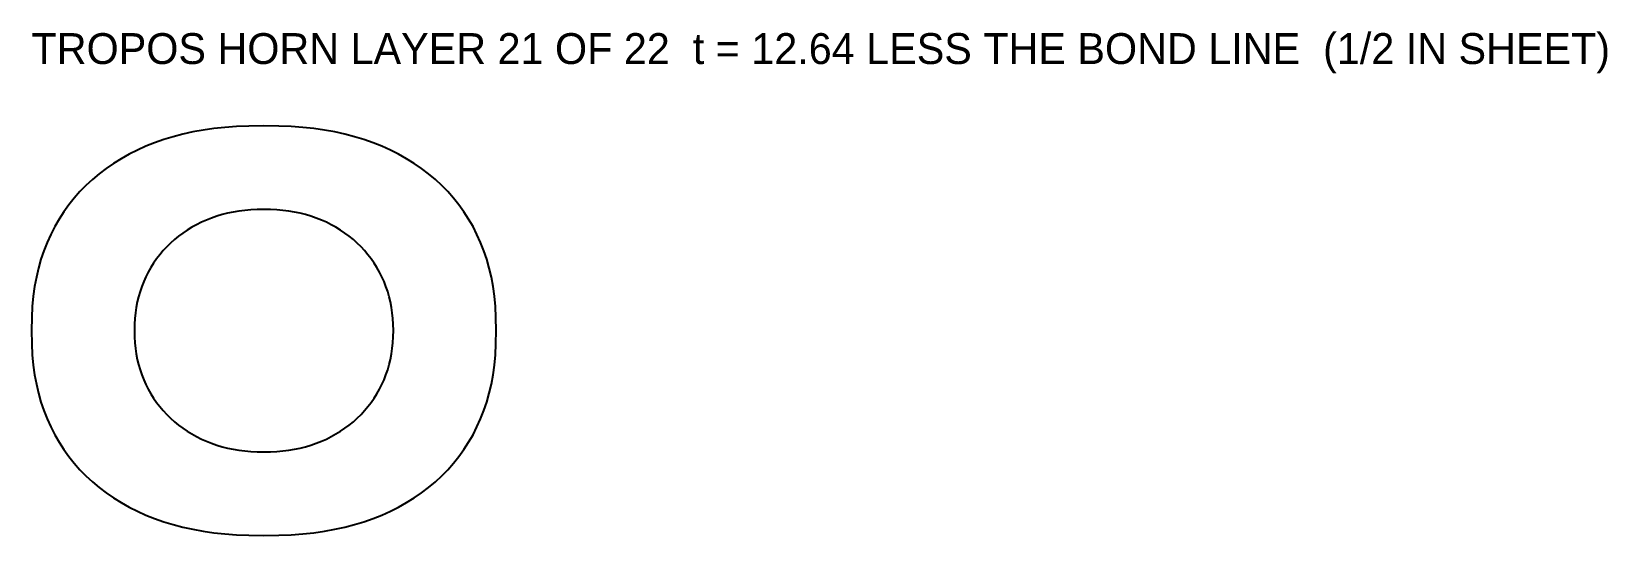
# Model space of a CAD drawing. Header units: millimetres. Extents: x -45 to 261, y -40 to 58.
import ezdxf

# ---------------------------------------------------------------- set-up
doc = ezdxf.new("R2010")
doc.units = ezdxf.units.MM
for name, color, linetype in [('INNER', 3, 'Continuous'), ('OUTER', 1, 'Continuous'), ('TEXT', 7, 'Continuous')]:
    doc.layers.add(name, color=color, linetype=linetype)

msp = doc.modelspace()

# ---------------------------------------------------------------- linework, layer by layer
at = {"layer": 'INNER'}
msp.add_lwpolyline([(18.14, 17), (17.38, 17.68), (16.58, 18.33), (15.75, 18.95), (14.89, 19.53), (14, 20.07), (13.09, 20.58), (12.14, 21.05), (11.17, 21.48), (10.17, 21.87), (9.15, 22.22), (8.1, 22.54), (7.04, 22.81), (5.95, 23.04), (4.83, 23.23), (3.69, 23.37), (2.52, 23.48), (1.31, 23.54), (0, 23.56), (-1.31, 23.54), (-2.52, 23.48), (-3.69, 23.37), (-4.83, 23.23), (-5.95, 23.04), (-7.04, 22.81), (-8.1, 22.54), (-9.15, 22.22), (-10.17, 21.87), (-11.17, 21.48), (-12.14, 21.05), (-13.09, 20.58), (-14, 20.07), (-14.89, 19.53), (-15.75, 18.95), (-16.58, 18.33), (-17.38, 17.68), (-18.14, 17), (-18.87, 16.28), (-19.56, 15.54), (-20.22, 14.76), (-20.84, 13.96), (-21.42, 13.12), (-21.96, 12.26), (-22.46, 11.38), (-22.92, 10.47), (-23.34, 9.53), (-23.71, 8.57), (-24.05, 7.59), (-24.34, 6.59), (-24.58, 5.57), (-24.79, 4.53), (-24.94, 3.46), (-25.06, 2.36), (-25.12, 1.23), (-25.15, 0), (-25.12, -1.23), (-25.06, -2.36), (-24.94, -3.46), (-24.79, -4.53), (-24.58, -5.57), (-24.34, -6.59), (-24.05, -7.59), (-23.71, -8.57), (-23.34, -9.53), (-22.92, -10.47), (-22.46, -11.38), (-21.96, -12.26), (-21.42, -13.12), (-20.84, -13.96), (-20.22, -14.76), (-19.56, -15.54), (-18.87, -16.28), (-18.14, -17), (-17.38, -17.68), (-16.58, -18.33), (-15.75, -18.95), (-14.89, -19.53), (-14, -20.07), (-13.09, -20.58), (-12.14, -21.05), (-11.17, -21.48), (-10.17, -21.87), (-9.15, -22.22), (-8.1, -22.54), (-7.04, -22.81), (-5.95, -23.04), (-4.83, -23.23), (-3.69, -23.37), (-2.52, -23.48), (-1.31, -23.54), (0, -23.56), (1.31, -23.54), (2.52, -23.48), (3.69, -23.37), (4.83, -23.23), (5.95, -23.04), (7.04, -22.81), (8.1, -22.54), (9.15, -22.22), (10.17, -21.87), (11.17, -21.48), (12.14, -21.05), (13.09, -20.58), (14, -20.07), (14.89, -19.53), (15.75, -18.95), (16.58, -18.33), (17.38, -17.68), (18.14, -17), (18.87, -16.28), (19.56, -15.54), (20.22, -14.76), (20.84, -13.96), (21.42, -13.12), (21.96, -12.26), (22.46, -11.38), (22.92, -10.47), (23.34, -9.53), (23.71, -8.57), (24.05, -7.59), (24.34, -6.59), (24.58, -5.57), (24.79, -4.53), (24.94, -3.46), (25.06, -2.36), (25.12, -1.23), (25.15, 0), (25.12, 1.23), (25.06, 2.36), (24.94, 3.46), (24.79, 4.53), (24.58, 5.57), (24.34, 6.59), (24.05, 7.59), (23.71, 8.57), (23.34, 9.53), (22.92, 10.47), (22.46, 11.38), (21.96, 12.26), (21.42, 13.12), (20.84, 13.96), (20.22, 14.76), (19.56, 15.54), (18.87, 16.28)], close=True, dxfattribs=at)
at = {"layer": 'OUTER'}
msp.add_lwpolyline([(33.3, 29.36), (31.99, 30.46), (30.63, 31.5), (29.2, 32.48), (27.72, 33.4), (26.17, 34.27), (24.57, 35.07), (22.92, 35.82), (21.21, 36.5), (19.44, 37.12), (17.62, 37.67), (15.74, 38.17), (13.8, 38.59), (11.79, 38.96), (9.72, 39.26), (7.57, 39.49), (5.31, 39.65), (2.9, 39.75), (0, 39.79), (-2.9, 39.75), (-5.31, 39.65), (-7.57, 39.49), (-9.72, 39.26), (-11.79, 38.96), (-13.8, 38.59), (-15.74, 38.17), (-17.62, 37.67), (-19.44, 37.12), (-21.21, 36.5), (-22.92, 35.82), (-24.57, 35.07), (-26.17, 34.27), (-27.72, 33.4), (-29.2, 32.48), (-30.63, 31.5), (-31.99, 30.46), (-33.3, 29.36), (-34.54, 28.21), (-35.72, 27.01), (-36.83, 25.75), (-37.88, 24.44), (-38.86, 23.08), (-39.77, 21.67), (-40.62, 20.21), (-41.39, 18.7), (-42.09, 17.14), (-42.73, 15.53), (-43.28, 13.87), (-43.77, 12.17), (-44.18, 10.4), (-44.52, 8.57), (-44.78, 6.68), (-44.97, 4.69), (-45.08, 2.55), (-45.12, 0), (-45.08, -2.55), (-44.97, -4.69), (-44.78, -6.68), (-44.52, -8.57), (-44.18, -10.4), (-43.77, -12.17), (-43.28, -13.87), (-42.73, -15.53), (-42.09, -17.14), (-41.39, -18.7), (-40.62, -20.21), (-39.77, -21.67), (-38.86, -23.08), (-37.88, -24.44), (-36.83, -25.75), (-35.72, -27.01), (-34.54, -28.21), (-33.3, -29.36), (-31.99, -30.46), (-30.63, -31.5), (-29.2, -32.48), (-27.72, -33.4), (-26.17, -34.27), (-24.57, -35.07), (-22.92, -35.82), (-21.21, -36.5), (-19.44, -37.12), (-17.62, -37.67), (-15.74, -38.17), (-13.8, -38.59), (-11.79, -38.96), (-9.72, -39.26), (-7.57, -39.49), (-5.31, -39.65), (-2.9, -39.75), (0, -39.79), (2.9, -39.75), (5.31, -39.65), (7.57, -39.49), (9.72, -39.26), (11.79, -38.96), (13.8, -38.59), (15.74, -38.17), (17.62, -37.67), (19.44, -37.12), (21.21, -36.5), (22.92, -35.82), (24.57, -35.07), (26.17, -34.27), (27.72, -33.4), (29.2, -32.48), (30.63, -31.5), (31.99, -30.46), (33.3, -29.36), (34.54, -28.21), (35.72, -27.01), (36.83, -25.75), (37.88, -24.44), (38.86, -23.08), (39.77, -21.67), (40.62, -20.21), (41.39, -18.7), (42.09, -17.14), (42.73, -15.53), (43.28, -13.87), (43.77, -12.17), (44.18, -10.4), (44.52, -8.57), (44.78, -6.68), (44.97, -4.69), (45.08, -2.55), (45.12, 0), (45.08, 2.55), (44.97, 4.69), (44.78, 6.68), (44.52, 8.57), (44.18, 10.4), (43.77, 12.17), (43.28, 13.87), (42.73, 15.53), (42.09, 17.14), (41.39, 18.7), (40.62, 20.21), (39.77, 21.67), (38.86, 23.08), (37.88, 24.44), (36.83, 25.75), (35.72, 27.01), (34.54, 28.21)], close=True, dxfattribs=at)

# ---------------------------------------------------------------- texts
at = {"layer": 'TEXT'}
msp.add_text('TROPOS HORN LAYER 21 OF 22  t = 12.64 LESS THE BOND LINE  (1/2 IN SHEET)', height=6, dxfattribs=at).set_placement((-45.12, 51.79))

doc.saveas('drawing.dxf')
